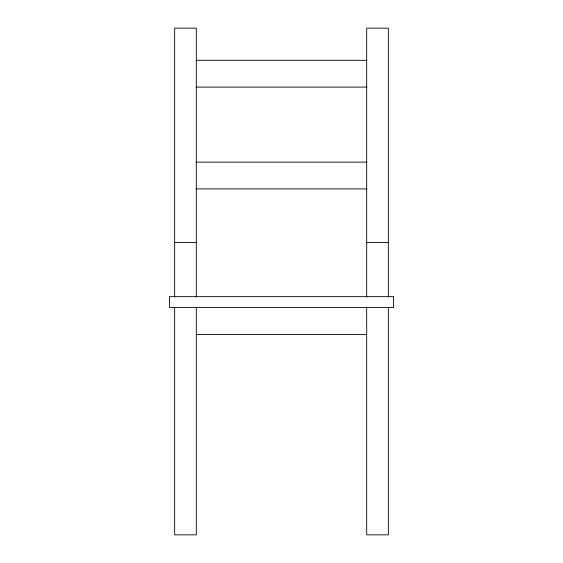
<?xml version="1.0" encoding="UTF-8"?>
<svg xmlns="http://www.w3.org/2000/svg" width="563" height="563" viewBox="0 0 563 563"><rect width="100%" height="100%" fill="white"/><g stroke="black" fill="none" stroke-linecap="round" stroke-linejoin="round"><path stroke-width="0.84" d="M196.304 60.304L366.696 60.304M196.304 87.103L366.696 87.103M196.304 162.13L366.696 162.13M196.304 188.922L366.696 188.922M174.65 242.519L196.304 242.519M366.696 242.519L388.35 242.519M196.304 334.549L366.696 334.549M388.35 296.947L388.35 28.15L366.696 28.15L366.696 296.947M388.35 307.482L388.35 534.85L366.696 534.85L366.696 307.482M196.304 296.947L196.304 28.15L174.65 28.15L174.65 296.947M196.304 307.482L196.304 534.85L174.65 534.85L174.65 307.482M393.6 296.652L169.4 296.652L169.463 307.482L393.537 307.482L393.537 296.652"/></g></svg>
